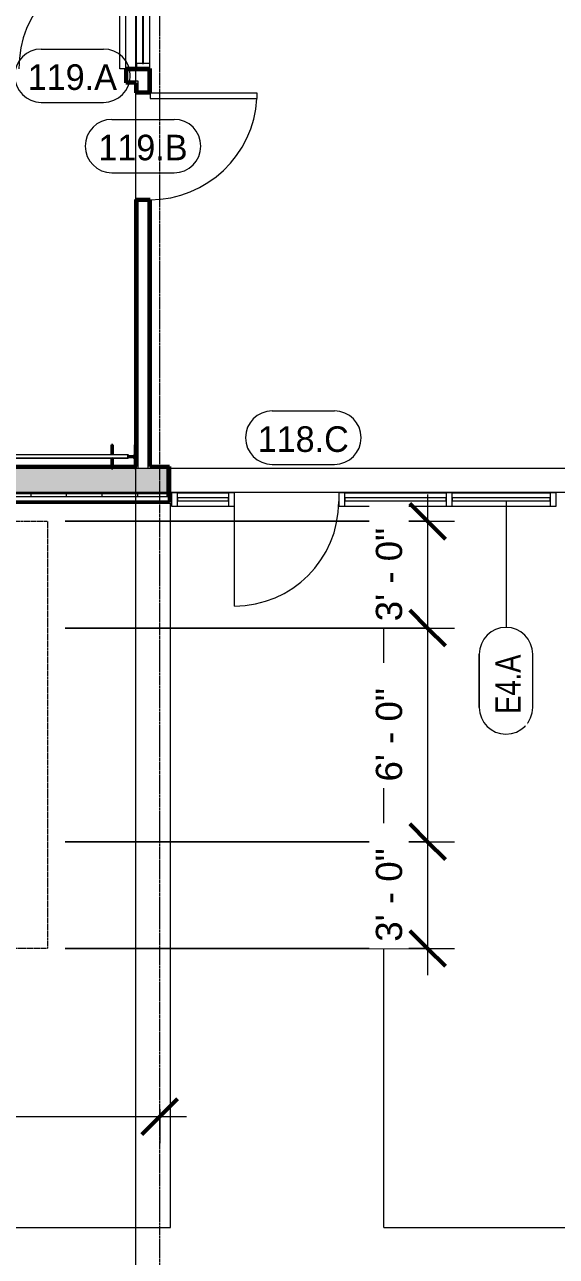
# Model space of a CAD drawing. Header units: inches. Extents: x 15537 to 31673, y -30778 to -16067.
# Drawn here: x 22761.8 to 22941.1, y -23052.8 to -22637.6 of the extents above; entities that cross this region are included whole.
import ezdxf

# ---------------------------------------------------------------- set-up
doc = ezdxf.new("R2010")
doc.units = ezdxf.units.IN
doc.header["$MEASUREMENT"] = 0
doc.linetypes.add('Dash', pattern=[0.25, 0.125, -0.125])
doc.linetypes.add('Grid Line 1_2_', pattern=[0.875, 0.5, -0.125, 0.125, -0.125])
for name, color, linetype, lineweight in [('A-ANNO-DIMS', 211, 'Continuous', 9), ('A-ANNO-DIMS-96', 211, 'Continuous', 9), ('A-DOOR', 31, 'Continuous', 13), ('A-DOOR-IDEN', 31, 'Continuous', 9), ('A-GLAZ-CURT', 52, 'Continuous', 9), ('A-GLAZ-CWMG', 51, 'Continuous', 9), ('A-WALL', 113, 'Continuous', 13), ('A-WALL-IDEN', 211, 'Continuous', 9), ('A-WALL-PATT', 111, 'Continuous', 50), ('Conc', 7, 'Continuous', 9), ('E-ELEC-EQPM', 71, 'Continuous', 9), ('I-WALL', 2, 'Continuous', 13), ('S-BEAM', 12, 'Continuous', 9), ('S-COLS', 52, 'Continuous', 9), ('S-GRID', 1, 'Continuous', 9)]:
    doc.layers.add(name, color=color, linetype=linetype, lineweight=lineweight)
doc.styles.add('Arial_1', font='arial.ttf', dxfattribs={"height": 8.851796})
doc.styles.add('Century Gothic', font='GOTHIC.TTF', dxfattribs={"height": 8.622671})
doc.styles.add('Century Gothic_1', font='GOTHIC.TTF', dxfattribs={"width": 0.8, "height": 8.622671})
doc.dimstyles.new('Linear_-_3_32__Arial_1', dxfattribs={"dimscale": 12, "dimtxt": 9, "dimasz": 1, "dimexe": 0.75, "dimexo": 0.5, "dimgap": 0.5, "dimtad": 1, "dimdec": 4, "dimrnd": 0.0625, "dimzin": 1, "dimdsep": 46, "dimlunit": 4, "dimtxsty": 'Arial_1', "dimblk1": 'OBLIQUE', "dimblk2": 'OBLIQUE', "dimsah": 1, "dimcen": 0.09, "dimdle": 0.75, "dimazin": 0, "dimtfac": 1, "dimtdec": 4, "dimtix": 1, "dimtmove": 0, "dimatfit": 3, "dimfxl": 1, "dimtvp": 1, "dimtfill": 1, "dimfrac": 2, "dimtolj": 1, "dimtzin": 0, "dimarcsym": 2})
pattern_1 = [(0, (0, 0), (30.72, 7.68), [1.267, -21.773, 1.267, -21.773, -122.88]), (0, (0, 0), (30.72, 7.68), [-46.08, 1.267, -44.813, 1.267, -21.773, -53.76]), (0, (0, 0), (30.72, 7.68), [-115.2, 1.267, -14.093, 1.267, -37.133]), (120, (11.52, 3.84), (-22.0110751, 22.7643004), [1.267, -21.773, 1.267, -21.773, -122.88]), (120, (11.52, 3.84), (-22.0110751, 22.7643004), [-46.08, 1.267, -44.813, 1.267, -21.773, -53.76]), (120, (11.52, 3.84), (-22.0110751, 22.7643004), [-115.2, 1.267, -14.093, 1.267, -37.133]), (240, (15.36, 19.2), (-8.7089249, -30.4443004), [1.267, -21.773, 1.267, -21.773, -122.88]), (240, (15.36, 19.2), (-8.7089249, -30.4443004), [-46.08, 1.267, -44.813, 1.267, -21.773, -53.76]), (240, (15.36, 19.2), (-8.7089249, -30.4443004), [-115.2, 1.267, -14.093, 1.267, -37.133])]

# ---------------------------------------------------------------- blocks, each defined once
blk = doc.blocks.new('Transformer-Dry-Type-Siemens - 6x6x6-1004770-First Floor Plan - Enlarged')
at = {"layer": 'E-ELEC-EQPM', "linetype": 'Dash'}
for p, q in [((-72, -72), (-72, 72)), ((-72, 72), (72, 72)), ((72, 72), (72, -72)), ((72, -72), (-72, -72))]:
    blk.add_line(p, q, dxfattribs=at)
at = {"layer": 'E-ELEC-EQPM'}
for p, q in [((36, 36), (-36, 36)), ((-36, 36), (-36, -36)), ((36, -36), (36, 36)), ((-36, -36), (36, -36))]:
    blk.add_line(p, q, dxfattribs=at)
blk = doc.blocks.new('System Panel - Exterior Glazing-1142335-First Floor Plan - Enlarged')
at = {"layer": 'A-GLAZ-CURT', "lineweight": 13}
for p, q in [((16.53125, -0.25), (-16.53125, -0.25)), ((-16.53125, -0.25), (-16.53125, -1.25)), ((-16.53125, -1.25), (16.53125, -1.25)), ((16.53125, -1.25), (16.53125, -0.25))]:
    blk.add_line(p, q, dxfattribs=at)
at = {"layer": 'A-GLAZ-CURT'}
for p, q in [((-16.53125, -1.25), (-16.53125, -0.25)), ((16.53125, -0.25), (-16.53125, -0.25)), ((-16.53125, -1.25), (16.53125, -1.25)), ((16.53125, -0.25), (16.53125, -1.25))]:
    blk.add_line(p, q, dxfattribs=at)
blk = doc.blocks.new('System Panel - Exterior Glazing-827433-First Floor Plan - Enlarged')
at = {"layer": 'A-GLAZ-CURT', "lineweight": 13}
for p, q in [((17.09375, -0.25), (-17.09375, -0.25)), ((-17.09375, -0.25), (-17.09375, -1.25)), ((-17.09375, -1.25), (17.09375, -1.25)), ((17.09375, -1.25), (17.09375, -0.25))]:
    blk.add_line(p, q, dxfattribs=at)
at = {"layer": 'A-GLAZ-CURT'}
for p, q in [((-17.09375, -1.25), (-17.09375, -0.25)), ((17.09375, -0.25), (-17.09375, -0.25)), ((-17.09375, -1.25), (17.09375, -1.25)), ((17.09375, -0.25), (17.09375, -1.25))]:
    blk.add_line(p, q, dxfattribs=at)
blk = doc.blocks.new('Door_Single_Storefront - one-1371403-First Floor Plan - Enlarged')
at = {"layer": 'A-DOOR'}
blk.add_line((-17.59375, -35.1875), (-17.59375, 0), dxfattribs=at)
blk.add_arc((-17.59375, 0), 35.1875, 270, 0, dxfattribs=at)
blk = doc.blocks.new('System Panel - Exterior Glazing-1354584-First Floor Plan - Enlarged')
at = {"layer": 'A-GLAZ-CURT', "lineweight": 13}
for p, q in [((8.59, -0.25), (-8.59, -0.25)), ((-8.59, -0.25), (-8.59, -1.25)), ((-8.59, -1.25), (8.59, -1.25)), ((8.59, -1.25), (8.59, -0.25))]:
    blk.add_line(p, q, dxfattribs=at)
at = {"layer": 'A-GLAZ-CURT'}
for p, q in [((-8.59, -1.25), (-8.59, -0.25)), ((8.59, -0.25), (-8.59, -0.25)), ((-8.59, -1.25), (8.59, -1.25)), ((8.59, -0.25), (8.59, -1.25))]:
    blk.add_line(p, q, dxfattribs=at)
blk = doc.blocks.new('Rectangular Mullion - Exterior 2_ x 4_5_-1135321-First Floor Plan - Enlarged')
at = {"layer": 'A-GLAZ-CWMG'}
for p, q in [((22278.7, -22795.43), (22311.77, -22795.43)), ((22278.7, -22799.93), (22311.77, -22799.93))]:
    blk.add_line(p, q, dxfattribs=at)
blk = doc.blocks.new('Rectangular Mullion - Exterior 2_ x 4_5_-1305167-First Floor Plan - Enlarged')
at = {"layer": 'A-GLAZ-CWMG'}
for p, q in [((22869.77, -22795.43), (22903.95, -22795.43)), ((22869.77, -22799.93), (22903.95, -22799.93))]:
    blk.add_line(p, q, dxfattribs=at)
blk = doc.blocks.new('Rectangular Mullion - Exterior 2_ x 4_5_-1354580-First Floor Plan - Enlarged')
at = {"layer": 'A-GLAZ-CWMG'}
for p, q in [((22813.39, -22795.43), (22830.58, -22795.43)), ((22813.39, -22799.93), (22830.58, -22799.93))]:
    blk.add_line(p, q, dxfattribs=at)
blk = doc.blocks.new('Rectangular Mullion - Exterior 2_ x 4_5_-1142379-First Floor Plan - Enlarged')
at = {"layer": 'A-GLAZ-CWMG', "lineweight": 20}
for p, q in [((-2, 3), (0, 3)), ((-2, -1.5), (-2, 3)), ((0, 3), (0, -1.5)), ((0, -1.5), (-2, -1.5))]:
    blk.add_line(p, q, dxfattribs=at)
blk = doc.blocks.new('Rectangular Mullion - Exterior 2_ x 4_5_-1142382-First Floor Plan - Enlarged')
at = {"layer": 'A-GLAZ-CWMG', "lineweight": 20}
for p, q in [((0, 3), (-2, 3)), ((-2, 3), (-2, -1.5)), ((0, -1.5), (0, 3)), ((-2, -1.5), (0, -1.5))]:
    blk.add_line(p, q, dxfattribs=at)
blk = doc.blocks.new('Rectangular Mullion - Exterior 2_ x 4_5_-827464-First Floor Plan - Enlarged')
at = {"layer": 'A-GLAZ-CWMG', "lineweight": 20}
for p, q in [((-1, 3), (1, 3)), ((-1, -1.5), (-1, 3)), ((1, 3), (1, -1.5)), ((1, -1.5), (-1, -1.5))]:
    blk.add_line(p, q, dxfattribs=at)
blk = doc.blocks.new('Rectangular Mullion - Interior 1_75_ x 4_5_-1220307-First Floor Plan - Enlarged')
at = {"layer": 'A-GLAZ-CWMG', "lineweight": 20}
for p, q in [((-1.75, 1.5), (0, 1.5)), ((-1.75, -3), (-1.75, 1.5)), ((0, 1.5), (0, -3)), ((0, -3), (-1.75, -3))]:
    blk.add_line(p, q, dxfattribs=at)
blk = doc.blocks.new('System Panel - Interior Glazing-1220306-First Floor Plan - Enlarged')
at = {"layer": 'A-GLAZ-CURT', "lineweight": 13}
for p, q in [((17.21875, 0.9375), (-17.21875, 0.9375)), ((-17.21875, 0.9375), (-17.21875, 0.5625)), ((-17.21875, 0.5625), (17.21875, 0.5625)), ((17.21875, 0.5625), (17.21875, 0.9375))]:
    blk.add_line(p, q, dxfattribs=at)
blk = doc.blocks.new('Rectangular Mullion - Interior 1_75_ x 4_5_-1214730-First Floor Plan - Enlarged')
at = {"layer": 'A-GLAZ-CWMG'}
for p, q in [((22799.52, -22650.74), (22799.52, -22616.3)), ((22804.02, -22650.74), (22804.02, -22616.3))]:
    blk.add_line(p, q, dxfattribs=at)
blk = doc.blocks.new('Round Bar - 1_-1268727-First Floor Plan - Enlarged')
at = {"layer": 'S-BEAM'}
for p, q in [((22676.03, -22782.74), (22555.39, -22782.68)), ((22555.39, -22783.68), (22672.56, -22783.74)), ((22676.03, -22783.74), (22791.14, -22783.8)), ((22791.71, -22783.8), (22796.66, -22783.8))]:
    blk.add_line(p, q, dxfattribs=at)
for centre, start_param, end_param in [((22555.39, -22783.18), 0, 3.141593), ((22555.39, -22783.18), 3.141593, 6.283185), ((22796.66, -22783.3), 3.141593, 3.926991)]:
    blk.add_ellipse(centre, major_axis=(0, 0.5), ratio=0.470628, start_param=start_param, end_param=end_param, dxfattribs=at)
blk = doc.blocks.new('Round Bar - 1_-1268767-First Floor Plan - Enlarged')
at = {"layer": 'S-BEAM'}
for p, q in [((22555.41, -22783.8), (22796.77, -22783.68)), ((22796.76, -22782.68), (22671.17, -22782.74))]:
    blk.add_line(p, q, dxfattribs=at)
for centre, start_param, end_param in [((22555.33, -22783.3), 1.178097, 1.963495), ((22796.77, -22783.18), 0, 3.141593), ((22796.77, -22783.18), 3.141593, 6.283185)]:
    blk.add_ellipse(centre, major_axis=(0, 0.5), ratio=0.495962, start_param=start_param, end_param=end_param, dxfattribs=at)
blk = doc.blocks.new('Single-Flush - 36_ x 84_-1318898-First Floor Plan - Enlarged')
at = {"layer": 'A-DOOR', "lineweight": 20}
for p, q in [((16, 2.37), (16, 38.39)), ((18, 38.39), (16, 38.39)), ((18, 2.37), (18, 38.39)), ((18, 2.37), (16, 2.37))]:
    blk.add_line(p, q, dxfattribs=at)
at = {"layer": 'A-DOOR', "lineweight": 9}
blk.add_arc((18, 2.37), 36.07, 93.1789, 180, dxfattribs=at)
blk = doc.blocks.new('Single-Flush - 36_ x 84_-1318930-First Floor Plan - Enlarged')
at = {"layer": 'A-DOOR', "lineweight": 20}
for p, q in [((16, -2.37), (16, -38.39)), ((18, -2.37), (16, -2.37)), ((18, -2.37), (18, -38.39)), ((18, -38.39), (16, -38.39))]:
    blk.add_line(p, q, dxfattribs=at)
at = {"layer": 'A-DOOR', "lineweight": 9}
blk.add_arc((18, -2.37), 36.07, 180, 266.8211, dxfattribs=at)
blk = doc.blocks.new('DIMBLOCK42-First Floor Plan - Enlarged')
at = {"layer": 'A-ANNO-DIMS-96', "lineweight": 50}
for p, q in [((22061.64, -23005.7), (22067.64, -22999.7)), ((22807.39, -23005.7), (22813.39, -22999.7)), ((22061.64, -23005.7), (22055.64, -23011.7)), ((22807.39, -23005.7), (22801.39, -23011.7))]:
    blk.add_line(p, q, dxfattribs=at)
at = {"layer": 'A-ANNO-DIMS-96'}
for p, q in [((22061.64, -23003.22), (22061.64, -23014.7)), ((22061.64, -23005.7), (22061.64, -23003.22)), ((22807.39, -23003.22), (22807.39, -23014.7)), ((22807.39, -23005.7), (22807.39, -23003.22)), ((22052.64, -23005.7), (22816.39, -23005.7))]:
    blk.add_line(p, q, dxfattribs=at)
at = {"layer": 'A-ANNO-DIMS-96', "color": 0, "insert": (22405.16, -22988.22), "char_height": 8.8518, "width": 70.4492, "attachment_point": 1, "line_spacing_factor": 0.938532, "style": 'Arial_1', "bg_fill": 3, "box_fill_scale": 1.25, "bg_fill_color": 0, "bg_fill_transparency": 0}
blk.add_mtext('62\' - 1 3/4"', dxfattribs=at)
blk = doc.blocks.new('_Oblique')
at = {"color": 0, "linetype": 'ByBlock', "lineweight": -2}
blk.add_line((-0.5, -0.5), (0.5, 0.5), dxfattribs=at)
blk = doc.blocks.new('DIMBLOCK70-First Floor Plan - Enlarged')
at = {"layer": 'A-ANNO-DIMS-96'}
for p, q in [((22897.74, -22796.05), (22897.74, -22841.05)), ((22775.52, -22805.05), (22906.74, -22805.05)), ((22897.74, -22805.05), (22775.52, -22805.05)), ((22775.52, -22841.05), (22906.74, -22841.05)), ((22897.74, -22841.05), (22775.52, -22841.05))]:
    blk.add_line(p, q, dxfattribs=at)
at = {"layer": 'A-ANNO-DIMS-96', "lineweight": 50}
for p, q in [((22897.74, -22805.05), (22891.74, -22799.05)), ((22897.74, -22805.05), (22903.74, -22811.05)), ((22897.74, -22841.05), (22891.74, -22835.05)), ((22897.74, -22841.05), (22903.74, -22847.05))]:
    blk.add_line(p, q, dxfattribs=at)
at = {"layer": 'A-ANNO-DIMS-96', "color": 0, "insert": (22880.26, -22838.77), "char_height": 8.852, "width": 37.7169, "attachment_point": 1, "rotation": 90, "line_spacing_factor": 0.938532, "style": 'Arial_1', "bg_fill": 3, "box_fill_scale": 1.25, "bg_fill_color": 0, "bg_fill_transparency": 0}
blk.add_mtext('3\' - 0"', dxfattribs=at)
blk = doc.blocks.new('DIMBLOCK71-First Floor Plan - Enlarged')
at = {"layer": 'A-ANNO-DIMS-96', "lineweight": 50}
for p, q in [((22897.74, -22841.05), (22891.74, -22835.05)), ((22897.74, -22841.05), (22903.74, -22847.05)), ((22897.74, -22913.05), (22891.74, -22907.05)), ((22897.74, -22913.05), (22903.74, -22919.05))]:
    blk.add_line(p, q, dxfattribs=at)
at = {"layer": 'A-ANNO-DIMS-96'}
for p, q in [((22775.52, -22841.05), (22906.74, -22841.05)), ((22897.74, -22841.05), (22775.52, -22841.05)), ((22897.74, -22841.05), (22897.74, -22913.05)), ((22775.52, -22913.05), (22906.74, -22913.05)), ((22897.74, -22913.05), (22775.52, -22913.05))]:
    blk.add_line(p, q, dxfattribs=at)
at = {"layer": 'A-ANNO-DIMS-96', "color": 0, "insert": (22880.26, -22892.77), "char_height": 8.852, "width": 37.7169, "attachment_point": 1, "rotation": 90, "line_spacing_factor": 0.938532, "style": 'Arial_1', "bg_fill": 3, "box_fill_scale": 1.25, "bg_fill_color": 0, "bg_fill_transparency": 0}
blk.add_mtext('6\' - 0"', dxfattribs=at)
blk = doc.blocks.new('DIMBLOCK72-First Floor Plan - Enlarged')
at = {"layer": 'A-ANNO-DIMS-96', "lineweight": 50}
for p, q in [((22897.74, -22913.05), (22891.74, -22907.05)), ((22897.74, -22913.05), (22903.74, -22919.05)), ((22897.74, -22949.05), (22891.74, -22943.05)), ((22897.74, -22949.05), (22903.74, -22955.05))]:
    blk.add_line(p, q, dxfattribs=at)
at = {"layer": 'A-ANNO-DIMS-96'}
for p, q in [((22775.52, -22913.05), (22906.74, -22913.05)), ((22897.74, -22913.05), (22775.52, -22913.05)), ((22897.74, -22913.05), (22897.74, -22958.05)), ((22775.52, -22949.05), (22906.74, -22949.05)), ((22897.74, -22949.05), (22775.52, -22949.05))]:
    blk.add_line(p, q, dxfattribs=at)
at = {"layer": 'A-ANNO-DIMS-96', "color": 0, "insert": (22880.26, -22946.77), "char_height": 8.852, "width": 37.7169, "attachment_point": 1, "rotation": 90, "line_spacing_factor": 0.938532, "style": 'Arial_1', "bg_fill": 3, "box_fill_scale": 1.25, "bg_fill_color": 0, "bg_fill_transparency": 0}
blk.add_mtext('3\' - 0"', dxfattribs=at)
blk = doc.blocks.new('Door Tag - Door Tag-4658-First Floor Plan - Enlarged')
at = {"layer": 'A-DOOR-IDEN', "color": 153}
for p, q in [((-0.109375, 0.09375), (0.109375, 0.09375)), ((-0.109375, -0.09375), (0.109375, -0.09375))]:
    blk.add_line(p, q, dxfattribs=at)
for centre, start, end in [((-0.109375, 0), 90, 270), ((0.109375, 0), 270, 90)]:
    blk.add_arc(centre, 0.09375, start, end, dxfattribs=at)
blk = doc.blocks.new('Wall Tag - 1_4_-1369832-First Floor Plan - Enlarged')
at = {"layer": 'A-WALL-IDEN', "color": 153}
for p, q in [((-0.0822, 0.0968), (0.1053, 0.0968)), ((0.1053, 0.0968), (-0.0822, 0.0968)), ((-0.0822, -0.0907), (0.1053, -0.0907)), ((-0.0822, -0.0907), (0.1053, -0.0907))]:
    blk.add_line(p, q, dxfattribs=at)
for centre, start, end in [((-0.0822, 0.0031), 90, 270), ((-0.0822, 0.0031), 90, 270), ((0.1053, 0.0031), 270, 90), ((0.1053, 0.0031), 270, 90)]:
    blk.add_arc(centre, 0.0937, start, end, dxfattribs=at)

msp = doc.modelspace()

# ---------------------------------------------------------------- hatches: boundary and pattern name
at = {"layer": 'A-WALL-PATT', "lineweight": 9}
h = msp.add_hatch(dxfattribs=at)
h.set_pattern_fill('FP_13', color=256, style=0, pattern_type=2)
h.set_pattern_definition(pattern_1)
h.paths.add_polyline_path([(22759.32773, -22654.86531), (22759.95273, -22654.86531), (22759.95273, -22652.49031), (22500.14023, -22652.49031), (22500.14023, -22653.11531), (22759.32773, -22653.11531)], flags=0)
h.paths.add_polyline_path([(22796.57773, -22654.86531), (22796.57773, -22653.11531), (22803.51523, -22653.11531), (22803.51523, -22652.49031), (22795.95273, -22652.49031), (22795.95273, -22654.86531)], flags=0)
h = msp.add_hatch(dxfattribs=at)
h.set_pattern_fill('FP_13', color=256, style=0, pattern_type=2)
h.set_pattern_definition(pattern_1)
h.paths.add_polyline_path([(22795.95273, -22657.24031), (22799.39023, -22657.24031), (22799.39023, -22656.61531), (22796.57773, -22656.61531), (22796.57773, -22654.86531), (22795.95273, -22654.86531)], flags=0)
h.paths.add_polyline_path([(22759.95273, -22657.24031), (22759.95273, -22654.86531), (22759.32773, -22654.86531), (22759.32773, -22656.61531), (22504.26523, -22656.61531), (22504.26523, -22657.24031), (22535.16339, -22657.24031)], flags=0)
h = msp.add_hatch(dxfattribs=at)
h.set_pattern_fill('FP_13', color=256, style=0, pattern_type=2)
h.set_pattern_definition(pattern_1)
h.paths.add_polyline_path([(22803.51523, -22787.30281), (22804.14023, -22787.30281), (22804.14023, -22696.58406), (22801.76523, -22696.58406), (22801.76523, -22697.20906), (22803.51523, -22697.20906), (22803.51523, -22786.55281)], flags=0)
h.paths.add_polyline_path([(22801.76523, -22660.58406), (22804.14023, -22660.58406), (22804.14023, -22652.49031), (22803.51523, -22652.49031), (22803.51523, -22659.95906), (22801.76523, -22659.95906)], flags=0)
h = msp.add_hatch(dxfattribs=at)
h.set_pattern_fill('FP_13', color=256, style=0, pattern_type=2)
h.set_pattern_definition(pattern_1)
h.paths.add_polyline_path([(22800.01523, -22787.30281), (22800.01523, -22697.20906), (22801.76523, -22697.20906), (22801.76523, -22696.58406), (22799.39023, -22696.58406), (22799.39023, -22787.30281)], flags=0)
h.paths.add_polyline_path([(22801.76523, -22660.58406), (22801.76523, -22659.95906), (22800.01523, -22659.95906), (22800.01523, -22656.61531), (22799.39023, -22656.61531), (22799.39023, -22660.58406)], flags=0)
h = msp.add_hatch(dxfattribs=at)
h.set_pattern_fill('FP_14', color=256, style=0, pattern_type=2)
h.set_pattern_definition([(161.57, (0.48, 0.48), (-3.839953776, -1.544e-05), [0, -27.322, 3.034, 0]), (18.43, (-0.48, 0.48), (-3.839953776, 1.544e-05), [0, -27.322, 3.034, 0]), (108.43, (0.48, 0.48), (1.919622, -9.60052459), [9.106, -21.25]), (71.57, (-0.48, 0.48), (1.919622, 9.60052459), [9.106, -21.25])])
h.paths.add_polyline_path([(22419.32773, -22795.30281), (22419.32773, -22787.30281), (22314.76523, -22787.30281), (22314.76523, -22795.30281)], flags=0)
h.paths.add_polyline_path([(22459.51523, -22795.30281), (22809.95273, -22795.30281), (22809.95273, -22787.30281), (22459.51523, -22787.30281)], flags=0)
h = msp.add_hatch(dxfattribs=at)
h.set_pattern_fill('FP_16', color=256, style=0, pattern_type=2)
h.set_pattern_definition([(0, (0, 0), (0, 12), []), (90, (0, 0), (-12, 7e-16), [])])
h.paths.add_polyline_path([(22706.02376, -22796.80281), (22809.95273, -22796.80281), (22809.95273, -22795.80281), (22459.51523, -22795.80281), (22459.51523, -22796.80281), (22663.30895, -22796.80281)], flags=0)
h.paths.add_polyline_path([(22314.76523, -22796.80281), (22419.32773, -22796.80281), (22419.32773, -22795.80281), (22314.76523, -22795.80281)], flags=0)
at = {"layer": 'S-COLS'}
h = msp.add_hatch(dxfattribs=at)
h.set_pattern_fill('FP_11', color=256, style=0, pattern_type=2)
h.set_pattern_definition([(45, (0, 0), (-9.503515, 9.503515), []), (45, (0, 14.4), (-9.503515, 9.503515), [])])
h.paths.add_polyline_path([(22798.95663, -22787.30281), (22799.39023, -22787.30281), (22799.39023, -22779.30281), (22798.95663, -22779.30281), (22798.95663, -22782.46687), (22798.75412, -22782.95577), (22798.26523, -22783.15828), (22797.01321, -22783.17794), (22797.01321, -22783.44734), (22798.26523, -22783.44734), (22798.75412, -22783.64985), (22798.95663, -22784.13875)], flags=0)
h.paths.add_polyline_path([(22791.57382, -22787.30281), (22791.57382, -22784.13875), (22791.76367, -22783.6804), (22791.14023, -22783.73233), (22791.14023, -22787.30281)], flags=0)
h.paths.add_polyline_path([(22791.14023, -22782.68072), (22791.66119, -22782.67781), (22791.57382, -22782.46687), (22791.57382, -22779.30281), (22791.14023, -22779.30281), (22791.14023, -22782.67781)], flags=0)

# ---------------------------------------------------------------- linework, layer by layer
at = {"layer": 'A-WALL'}
for p, q in [((22796.57773, -22653.11531), (22796.57773, -22656.61531)), ((22796.57773, -22653.11531), (22803.51523, -22653.11531)), ((22803.51523, -22659.95906), (22803.51523, -22653.11531)), ((22796.57773, -22656.61531), (22800.01523, -22656.61531)), ((22800.01523, -22656.61531), (22800.01523, -22659.95906)), ((22800.01523, -22659.95906), (22803.51523, -22659.95906)), ((22803.51523, -22697.20906), (22800.01523, -22697.20906)), ((22800.01523, -22697.20906), (22800.01523, -22787.30281)), ((22803.51523, -22787.30281), (22803.51523, -22697.20906)), ((22809.95273, -22787.30281), (22500.76523, -22787.30281)), ((22799.39023, -22786.55281), (22799.39023, -22787.30281)), ((22804.14023, -22786.55281), (22804.14023, -22787.30281)), ((22809.95273, -22796.80281), (22809.95273, -22787.30281)), ((22810.70273, -22796.80281), (22458.76523, -22796.80281)), ((22809.95273, -22795.30281), (22459.51523, -22795.30281)), ((22809.95273, -22795.80281), (22459.51523, -22795.80281)), ((22810.70273, -22798.30281), (22458.76523, -22798.30281))]:
    msp.add_line(p, q, dxfattribs=at)
at = {"layer": 'A-WALL', "lineweight": 50}
for p, q in [((22799.39023, -22786.55281), (22504.89023, -22786.55281)), ((22810.70273, -22786.55281), (22804.14023, -22786.55281)), ((22810.70273, -22798.61531), (22810.70273, -22786.55281)), ((22458.76523, -22798.61531), (22810.70273, -22798.61531))]:
    msp.add_line(p, q, dxfattribs=at)
at = {"layer": 'A-WALL-IDEN', "color": 153}
msp.add_line((22924.15777, -22798.42781), (22924.15777, -22840.82313), dxfattribs=at)
at = {"layer": 'Conc'}
for p, q in [((22811.01523, -23043.08555), (22811.01523, -22798.80281)), ((22883.01523, -23043.08555), (22883.01523, -22799.92781)), ((22178.14023, -23043.08555), (22811.01523, -23043.08555)), ((22883.01523, -23043.08555), (23200.60772, -23043.08555))]:
    msp.add_line(p, q, dxfattribs=at)
at = {"layer": 'I-WALL', "lineweight": 50}
for p, q in [((22804.14023, -22652.49031), (22795.95273, -22652.49031)), ((22795.95273, -22652.49031), (22795.95273, -22657.24031)), ((22804.14023, -22660.58406), (22804.14023, -22652.49031)), ((22795.95273, -22657.24031), (22799.39023, -22657.24031)), ((22799.39023, -22657.24031), (22799.39023, -22660.58406)), ((22799.39023, -22660.58406), (22804.14023, -22660.58406)), ((22799.39023, -22696.58406), (22799.39023, -22786.55281)), ((22804.14023, -22696.58406), (22799.39023, -22696.58406)), ((22804.14023, -22786.55281), (22804.14023, -22696.58406))]:
    msp.add_line(p, q, dxfattribs=at)
at = {"layer": 'S-COLS', "lineweight": 30}
for p, q in [((22791.57382, -22779.30281), (22791.14023, -22779.30281)), ((22791.14023, -22779.30281), (22791.14023, -22782.68072)), ((22791.57382, -22782.46687), (22791.57382, -22779.30281)), ((22799.39023, -22779.30281), (22798.95663, -22779.30281)), ((22798.95663, -22779.30281), (22798.95663, -22782.46687)), ((22799.39023, -22787.30281), (22799.39023, -22779.30281)), ((22791.14023, -22783.68072), (22791.14023, -22787.30281)), ((22791.57382, -22787.30281), (22791.57382, -22784.13875)), ((22796.95795, -22783.44734), (22798.26523, -22783.44734)), ((22798.26523, -22783.15828), (22796.98995, -22783.15828)), ((22798.95663, -22784.13875), (22798.95663, -22787.30281)), ((22791.14023, -22787.30281), (22791.57382, -22787.30281)), ((22798.95663, -22787.30281), (22799.39023, -22787.30281))]:
    msp.add_line(p, q, dxfattribs=at)
for centre, start, end in [((22792.26523, -22782.46687), 180, 199.6586436), ((22792.26523, -22784.13875), 137.8119433, 180), ((22798.26523, -22782.46687), 270, 0), ((22798.26523, -22784.13875), 0, 90)]:
    msp.add_arc(centre, 0.69141, start, end, dxfattribs=at)
at = {"layer": 'S-GRID', "linetype": 'Grid Line 1_2_'}
for p, q in [((22799.39023, -23107.1009), (22799.39023, -22458.60508)), ((22807.39023, -23155.1009), (22807.39023, -22458.60508)), ((22799.39023, -23365.24119), (22799.39023, -22542.60508)), ((26427.34156, -22787.30281), (21471.35909, -22787.30281)), ((26719.06441, -22787.30281), (21790.20666, -22787.30281)), ((26379.34156, -22795.30281), (21519.35909, -22795.30281)), ((26671.06441, -22795.30281), (21852.86259, -22795.30281))]:
    msp.add_line(p, q, dxfattribs=at)

# ---------------------------------------------------------------- block references
at = {"layer": 'A-DOOR'}
for name, p in [('Single-Flush - 36_ x 84_-1318898-First Floor Plan - Enlarged', (22777.95273, -22654.86531)), ('Door_Single_Storefront - one-1371403-First Floor Plan - Enlarged', (22850.17148, -22798.42781))]:
    msp.add_blockref(name, p, dxfattribs=at)
at = {"layer": 'A-DOOR', "rotation": 89.99999999999206}
msp.add_blockref('Single-Flush - 36_ x 84_-1318930-First Floor Plan - Enlarged', (22801.76523, -22678.58406), dxfattribs=at)
at = {"layer": 'A-DOOR-IDEN', "color": 153, "xscale": 95.99999999999994, "yscale": 95.99999999999994, "zscale": 95.99999999999994}
for p in [(22777.95273, -22654.86531), (22801.76523, -22678.58406), (22855.81466, -22776.8796)]:
    msp.add_blockref('Door Tag - Door Tag-4658-First Floor Plan - Enlarged', p, dxfattribs=at)
at = {"layer": 'A-GLAZ-CURT'}
for name, p, rotation in [('System Panel - Interior Glazing-1220306-First Floor Plan - Enlarged', (22801.01523, -22633.52156), 270.0000000000069), ('System Panel - Exterior Glazing-1354584-First Floor Plan - Enlarged', (22821.98398, -22798.42781), 180), ('System Panel - Exterior Glazing-827433-First Floor Plan - Enlarged', (22886.85898, -22798.42781), 180), ('System Panel - Exterior Glazing-1142335-First Floor Plan - Enlarged', (22922.48398, -22798.42781), 180)]:
    msp.add_blockref(name, p, dxfattribs=dict(at, rotation=rotation))
at = {"layer": 'A-GLAZ-CWMG'}
for name, p in [('Rectangular Mullion - Interior 1_75_ x 4_5_-1214730-First Floor Plan - Enlarged', (0, 0)), ('Rectangular Mullion - Exterior 2_ x 4_5_-1354580-First Floor Plan - Enlarged', (0, 0)), ('Rectangular Mullion - Exterior 2_ x 4_5_-1305167-First Floor Plan - Enlarged', (0, 0)), ('Rectangular Mullion - Exterior 2_ x 4_5_-1135321-First Floor Plan - Enlarged', (627.25, 0)), ('Rectangular Mullion - Exterior 2_ x 4_5_-1142382-First Floor Plan - Enlarged', (22941.01523, -22798.42781))]:
    msp.add_blockref(name, p, dxfattribs=at)
at = {"layer": 'A-GLAZ-CWMG', "extrusion": (0, 0, -1), "rotation": 269.9999999999931}
msp.add_blockref('Rectangular Mullion - Interior 1_75_ x 4_5_-1220307-First Floor Plan - Enlarged', (-22801.01523, -22652.49031), dxfattribs=at)
at = {"layer": 'A-GLAZ-CWMG', "extrusion": (0, 0, -1)}
for name, p in [('Rectangular Mullion - Exterior 2_ x 4_5_-1142379-First Floor Plan - Enlarged', (-22811.39023, -22798.42781)), ('Rectangular Mullion - Exterior 2_ x 4_5_-827464-First Floor Plan - Enlarged', (-22831.57773, -22798.42781)), ('Rectangular Mullion - Exterior 2_ x 4_5_-827464-First Floor Plan - Enlarged', (-22868.76523, -22798.42781)), ('Rectangular Mullion - Exterior 2_ x 4_5_-827464-First Floor Plan - Enlarged', (-22904.95273, -22798.42781))]:
    msp.add_blockref(name, p, dxfattribs=at)
at = {"layer": 'A-WALL-IDEN', "color": 153, "xscale": 95.99999999999994, "yscale": 95.99999999999994, "zscale": 95.99999999999994, "rotation": 89.99999999999991}
msp.add_blockref('Wall Tag - 1_4_-1369832-First Floor Plan - Enlarged', (22924.45148, -22859.92781), dxfattribs=at)
at = {"layer": 'E-ELEC-EQPM'}
msp.add_blockref('Transformer-Dry-Type-Siemens - 6x6x6-1004770-First Floor Plan - Enlarged', (22697.51523, -22877.05281), dxfattribs=at)
at = {"layer": 'S-BEAM'}
for name in ['Round Bar - 1_-1268767-First Floor Plan - Enlarged', 'Round Bar - 1_-1268727-First Floor Plan - Enlarged']:
    msp.add_blockref(name, (0, 0), dxfattribs=at)

# ---------------------------------------------------------------- texts
at = {"layer": 'A-DOOR-IDEN', "char_height": 8.622671, "attachment_point": 2, "line_spacing_factor": 0.984117, "style": 'Century Gothic'}
for s, insert, width in [('119.A', (22777.9114, -22651.034), 38.124), ('119.B', (22801.7239, -22674.75275), 35.64), ('118.C', (22855.77334, -22773.04829), 39.096)]:
    msp.add_mtext(s, dxfattribs=dict(at, insert=insert, width=width))

# ---------------------------------------------------------------- next in the draw order: texts
at = {"layer": 'A-WALL-IDEN', "insert": (22920.51714, -22859.95667), "char_height": 8.622671, "width": 23.76, "attachment_point": 2, "rotation": 90, "line_spacing_factor": 0.984117, "style": 'Century Gothic_1', "bg_fill": 3, "box_fill_scale": 1.25, "bg_fill_color": 0, "bg_fill_transparency": 0}
msp.add_mtext('E4.A', dxfattribs=at)

# ---------------------------------------------------------------- next in the draw order: dimensions: what is measured, and where the dimension line sits
at = {"layer": 'A-ANNO-DIMS'}
dim = msp.add_linear_dim(base=(22897.73942, -22841.05281), p1=(22769.51523, -22805.05281), p2=(22769.51523, -22841.05281), angle=90, dimstyle='Linear_-_3_32__Arial_1', override={"dimpost": '<>', "dimfxl": 36}, dxfattribs=at)
dim.commit()
dim.dimension.update_dxf_attribs({"geometry": 'DIMBLOCK70-First Floor Plan - Enlarged', "text_midpoint": (22887.21691, -22823.05281)})
dim = msp.add_linear_dim(base=(22807.39023, -23005.70284), p1=(22061.64023, -22997.21756), p2=(22807.39023, -22997.21756), dimstyle='Linear_-_3_32__Arial_1', override={"dimpost": '<>', "dimfxl": 745.75}, dxfattribs=at)
dim.commit()
dim.dimension.update_dxf_attribs({"geometry": 'DIMBLOCK42-First Floor Plan - Enlarged', "text_midpoint": (22434.51523, -22995.12297)})

# ---------------------------------------------------------------- next in the draw order: dimensions: what is measured, and where the dimension line sits
dim = msp.add_linear_dim(base=(22897.73942, -22913.05281), p1=(22769.51523, -22841.05281), p2=(22769.51523, -22913.05281), angle=90, dimstyle='Linear_-_3_32__Arial_1', override={"dimpost": '<>', "dimfxl": 72}, dxfattribs=at)
dim.commit()
dim.dimension.update_dxf_attribs({"geometry": 'DIMBLOCK71-First Floor Plan - Enlarged', "text_midpoint": (22887.21993, -22877.05281)})

# ---------------------------------------------------------------- next in the draw order: dimensions: what is measured, and where the dimension line sits
dim = msp.add_linear_dim(base=(22897.73942, -22949.05281), p1=(22769.51523, -22913.05281), p2=(22769.51523, -22949.05281), angle=90, dimstyle='Linear_-_3_32__Arial_1', override={"dimpost": '<>', "dimfxl": 36}, dxfattribs=at)
dim.commit()
dim.dimension.update_dxf_attribs({"geometry": 'DIMBLOCK72-First Floor Plan - Enlarged', "text_midpoint": (22887.21691, -22931.05281)})

doc.saveas('drawing.dxf')
